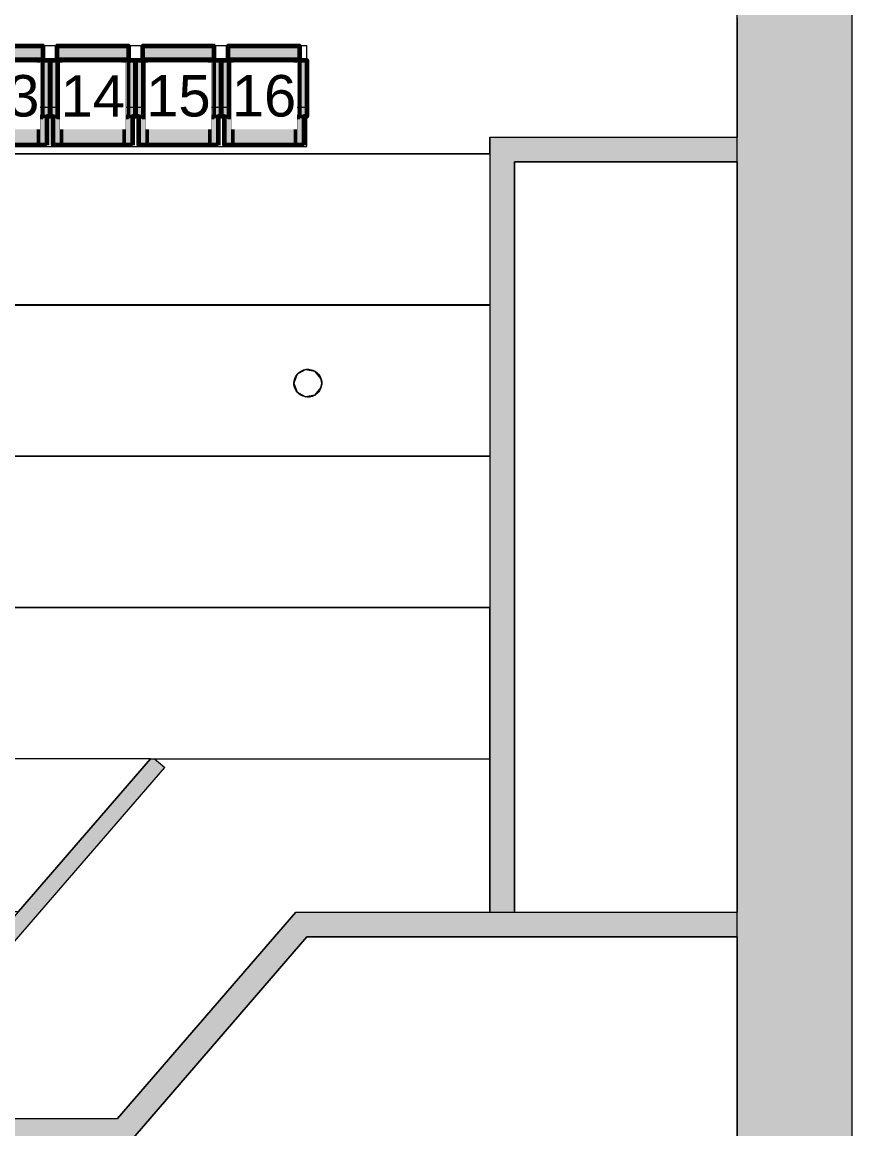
# Model space of a CAD drawing. Header units: centimetres. Extents: x -760 to 750, y -1383 to 587.
# Drawn here: x 245 to 750, y -751 to -78 of the extents above; entities that cross this region are included whole.
import ezdxf

# ---------------------------------------------------------------- set-up
doc = ezdxf.new("R2010")
doc.units = ezdxf.units.CM
doc.header["$LTSCALE"] = 5
doc.layers.add('2 Stage Floor', color=7, linetype='Continuous')
doc.layers.add('Structure - Floor Plan', color=7, linetype='Continuous')
doc.layers.add('Auditorium - Ground Floor', color=7, linetype='Continuous', transparency=0.28)
doc.styles.add('Arial', font='arial.ttf')

# ---------------------------------------------------------------- blocks, each defined once
blk = doc.blocks.new('Group')
at = {"color": 255, "linetype": 'Continuous', "lineweight": 5, "transparency": 33554687}
blk.add_wipeout([(-554.95, -618.84), (-421.64, -618.84), (-317.12, -744.73), (302.75, -744.73), (411.1, -619.24), (529.14, -619.24), (529.14, -147.64), (679.66, -147.64), (679.66, -80.28), (679.66, -77.73), (679.66, -75.2), (679.98, 517.04), (-450, 517.05), (-450, 32.68), (-554.95, -106.56)], dxfattribs=at)
at = {"color": 7, "linetype": 'Continuous', "lineweight": 5, "transparency": 33554687, "flags": 128}
blk.add_lwpolyline([(-554.95, -618.84), (-421.64, -618.84), (-317.12, -744.73), (302.75, -744.73), (411.1, -619.24), (529.14, -619.24), (529.14, -147.64), (679.66, -147.64), (679.66, -80.28), (679.66, -77.73), (679.66, -75.2), (679.98, 517.04), (-450, 517.05), (-450, 32.68), (-554.95, -106.56)], close=True, dxfattribs=at)
blk = doc.blocks.new('Group-3')
at = {"color": 255, "linetype": 'Continuous', "lineweight": 5, "transparency": 33554687}
blk.add_wipeout([(309.62, -978.86), (679.66, -978.86), (679.66, -634.24), (417.96, -634.24), (309.62, -759.73)], dxfattribs=at)
at = {"color": 7, "linetype": 'Continuous', "lineweight": 5, "transparency": 33554687, "flags": 128}
blk.add_lwpolyline([(309.62, -978.86), (679.66, -978.86), (679.66, -634.24), (417.96, -634.24), (309.62, -759.73)], close=True, dxfattribs=at)
blk = doc.blocks.new('Group-5')
at = {"color": 255, "linetype": 'Continuous', "lineweight": 5, "transparency": 33554687}
blk.add_wipeout([(679.66, -619.24), (679.66, -162.64), (544.14, -162.64), (544.14, -619.24)], dxfattribs=at)
at = {"color": 7, "linetype": 'Continuous', "lineweight": 5, "transparency": 33554687, "flags": 128}
blk.add_lwpolyline([(679.66, -619.24), (679.66, -162.64), (544.14, -162.64), (544.14, -619.24)], close=True, dxfattribs=at)
blk = doc.blocks.new('Group-10')
at = {"color": 7, "linetype": 'Continuous', "lineweight": 5, "transparency": 33554687}
for p, q in [((302.75, -744.73), (411.1, -619.24)), ((309.62, -759.73), (417.96, -634.24))]:
    blk.add_line(p, q, dxfattribs=at)
blk = doc.blocks.new('Group-11')
at = {"color": 7, "transparency": 33554623}
blk.add_blockref('Group-10', (0, 0), dxfattribs=at)
blk = doc.blocks.new('Group-12')
at = {"color": 7, "linetype": 'Continuous', "lineweight": 5, "transparency": 33554687}
for p, q in [((411.1, -619.24), (679.66, -619.24)), ((417.96, -634.24), (679.66, -634.24))]:
    blk.add_line(p, q, dxfattribs=at)
blk = doc.blocks.new('Group-13')
at = {"color": 7, "transparency": 33554623}
blk.add_blockref('Group-12', (0, 0), dxfattribs=at)
blk = doc.blocks.new('Group-14')
at = {"color": 7, "linetype": 'Continuous', "lineweight": 5, "transparency": 33554687}
for p, q in [((529.14, -619.24), (529.14, -147.64)), ((544.14, -619.24), (544.14, -162.64))]:
    blk.add_line(p, q, dxfattribs=at)
blk = doc.blocks.new('Group-15')
at = {"color": 7, "transparency": 33554623}
blk.add_blockref('Group-14', (0, 0), dxfattribs=at)
blk = doc.blocks.new('Group-16')
at = {"color": 7, "linetype": 'Continuous', "lineweight": 5, "transparency": 33554687}
for p, q in [((529.14, -147.64), (679.66, -147.64)), ((544.14, -162.64), (679.66, -162.64))]:
    blk.add_line(p, q, dxfattribs=at)
blk = doc.blocks.new('Group-17')
at = {"color": 7, "transparency": 33554623}
blk.add_blockref('Group-16', (0, 0), dxfattribs=at)
blk = doc.blocks.new('Group-31')
at = {"color": 7, "linetype": 'Continuous', "lineweight": 5, "transparency": 33554687}
for p, q in [((216.89, -648.53), (323.84, -524.64)), ((323.84, -524.64), (331.41, -531.17)), ((221.47, -658.53), (331.41, -531.17))]:
    blk.add_line(p, q, dxfattribs=at)
blk = doc.blocks.new('Group-32')
at = {"color": 7, "transparency": 33554623}
blk.add_blockref('Group-31', (0, 0), dxfattribs=at)
blk = doc.blocks.new('Group-33')
at = {"color": 7, "linetype": 'Continuous', "lineweight": 5, "transparency": 33554687}
for p, q in [((679.66, -1312.49), (679.66, -77.74)), ((749.66, -1382.49), (749.66, -77.74))]:
    blk.add_line(p, q, dxfattribs=at)
blk = doc.blocks.new('Group-34')
at = {"color": 7, "transparency": 33554623}
blk.add_blockref('Group-33', (0, 0), dxfattribs=at)
blk = doc.blocks.new('Group-35')
at = {"color": 7, "linetype": 'Continuous', "lineweight": 5, "transparency": 33554687}
for p, q in [((749.66, -77.74), (750.02, 587.04)), ((679.66, -77.74), (679.98, 517.04))]:
    blk.add_line(p, q, dxfattribs=at)
blk = doc.blocks.new('Group-36')
at = {"color": 7, "transparency": 33554623}
blk.add_blockref('Group-35', (0, 0), dxfattribs=at)
blk = doc.blocks.new('Group-48')
at = {"color": 7, "linetype": 'Continuous', "lineweight": 5, "transparency": 33554687}
blk.add_line((-317.12, -744.73), (302.75, -744.73), dxfattribs=at)
blk = doc.blocks.new('Group-49')
at = {"color": 7, "transparency": 33554623}
blk.add_blockref('Group-48', (0, 0), dxfattribs=at)
blk = doc.blocks.new('Bedlam Seat V2 (2D)')
at = {"linetype": 'Continuous', "lineweight": 0, "true_color": 0xbbbbbb, "transparency": 33554687}
for points in [[(-24.13, 22.89), (-19.05, 22.89), (-19.05, 5.52), (-24.13, 5.52)], [(19.05, 22.89), (24.13, 22.89), (24.13, 5.52), (19.05, 5.52)]]:
    blk.add_hatch(color=9, dxfattribs=at).paths.add_polyline_path(points)
at = {"linetype": 'Continuous', "lineweight": 0, "transparency": 33554687}
for points in [[(-19.05, 22.89), (19.05, 22.89), (19.05, 8.14), (-19.05, 8.14)], [(-26.03, 5.52), (-19.05, 5.52), (-19.05, -28.78), (-26.03, -28.78)], [(-21.68, 6.11), (21.68, 6.11), (21.68, -28.69), (-21.68, -28.69)], [(19.68, 5.51), (26.03, 5.51), (26.03, -28.78), (19.68, -28.78)], [(-21.62, -29.45), (21.73, -29.45), (21.73, -37.58), (-21.62, -37.58)]]:
    blk.add_hatch(color=14, dxfattribs=at).paths.add_polyline_path(points)
at = {"color": 7, "linetype": 'Continuous', "lineweight": 60, "transparency": 33554687, "flags": 128}
blk.add_lwpolyline([(-24.13, 22.89), (24.13, 22.89), (24.13, 5.52), (26.03, 5.51), (26.03, -28.78), (21.73, -28.78), (21.73, -37.58), (-21.62, -37.58), (-21.62, -28.78), (-26.03, -28.78), (-26.03, 5.52), (-24.13, 5.52)], close=True, dxfattribs=at)
at = {"color": 7, "linetype": 'Continuous', "lineweight": 50, "transparency": 33554687, "flags": 128}
for points in [[(-24.13, 22.89), (-19.05, 22.89), (-19.05, 5.52), (-24.13, 5.52)], [(-19.05, 22.89), (19.05, 22.89), (19.05, 8.14), (-19.05, 8.14)], [(19.05, 22.89), (24.13, 22.89), (24.13, 5.52), (19.05, 5.52)], [(-26.03, 5.52), (-19.05, 5.52), (-19.05, -28.78), (-26.03, -28.78)], [(-21.68, 6.11), (21.68, 6.11), (21.68, -28.69), (-21.68, -28.69)], [(19.68, 5.51), (26.03, 5.51), (26.03, -28.78), (19.68, -28.78)], [(-21.62, -29.45), (21.73, -29.45), (21.73, -37.58), (-21.62, -37.58)]]:
    blk.add_lwpolyline(points, close=True, dxfattribs=at)
at = {"color": 0, "flags": 1}
for tag in ['Type', 'Manufacturer', 'Model_Name', 'Model_Number', 'Weight', 'Rental_Company', 'Cost', 'Remarks', 'Row', 'Chair_Number', 'Table_Number', 'Section', 'Reserved', 'Name', 'Meal']:
    blk.add_attdef(tag, (-26.03, -37.58), '', height=0.018, dxfattribs=at)
blk = doc.blocks.new('Seating Section (2D)')
at = {"color": 0, "flags": 1}
for tag in ['IFC_UUID', 'instanceID', 'Short_Name', 'Symbol_Name', 'Location', 'Position', 'Unit_Number', 'Notes', 'Device_Type', 'MVR-ID']:
    blk.add_attdef(tag, (-415.25, -153.31), '', height=0.018, dxfattribs=at)
at = {"color": 255, "linetype": 'Continuous', "lineweight": 5, "transparency": 33554615}
blk.add_wipeout([(-305.1, 500.81), (528.02, 500.81), (528.02, 561.98), (-305.1, 561.98)], dxfattribs=at)
at = {"color": 7, "linetype": 'Continuous', "lineweight": 5, "transparency": 33554615}
blk.add_line((528.02, 524.4), (-305.1, 524.4), dxfattribs=at)
at = {"color": 7, "linetype": 'Continuous', "lineweight": 5, "transparency": 33554687, "flags": 128}
blk.add_lwpolyline([(-305.1, 500.81), (528.02, 500.81), (528.02, 561.98), (-305.1, 561.98)], close=True, dxfattribs=at)
at = {"color": 7, "transparency": 33554615, "rotation": 180}
for p in [(345.77, 524.4), (397.84, 524.4), (449.91, 524.4), (501.98, 524.4)]:
    blk.add_blockref('Bedlam Seat V2 (2D)', p, dxfattribs=at)
at = {"color": 255, "linetype": 'Continuous', "lineweight": 5, "transparency": 33554615}
for points in [[(325.8, 511.11), (365.74, 511.11), (365.74, 551.68), (325.8, 551.68)], [(377.87, 511.11), (417.81, 511.11), (417.81, 551.68), (377.87, 551.68)], [(429.94, 511.11), (469.88, 511.11), (469.88, 551.68), (429.94, 551.68)], [(482.01, 511.11), (521.95, 511.11), (521.95, 551.68), (482.01, 551.68)]]:
    blk.add_wipeout(points, dxfattribs=at)
at = {"color": 7, "transparency": 33554615, "char_height": 25.218, "attachment_point": 5, "line_spacing_factor": 0.969122, "style": 'Arial'}
for s, insert in [('13', (345.77, 531.4)), ('14', (397.84, 531.4)), ('15', (449.91, 531.4)), ('16', (501.98, 531.4))]:
    blk.add_mtext(s, dxfattribs=dict(at, insert=insert))
blk = doc.blocks.new('Row 2 (2D)')
at = {"color": 7, "linetype": 'Continuous', "lineweight": 5, "transparency": 33554615}
blk.add_line((-318.26, 715.91), (462.79, 715.91), dxfattribs=at)
at = {"color": 7, "transparency": 33554615, "rotation": 180}
blk.add_blockref('Bedlam Seat V2 (2D)', (332.61, 715.91), dxfattribs=at)
at = {"color": 0, "flags": 1}
for tag in ['IFC_UUID', 'instanceID', 'Short_Name', 'Symbol_Name', 'Location', 'Position', 'Unit_Number', 'Notes', 'Device_Type', 'MVR-ID']:
    blk.add_attdef(tag, (-415.7, -243.19), '', height=0.018, dxfattribs=at)
at = {"color": 255, "linetype": 'Continuous', "lineweight": 5, "transparency": 33554615}
blk.add_wipeout([(308.65, 698.56), (356.58, 698.56), (356.58, 747.25), (308.65, 747.25)], dxfattribs=at)
at = {"color": 7, "transparency": 33554615, "rotation": 180}
blk.add_blockref('Bedlam Seat V2 (2D)', (384.68, 715.91), dxfattribs=at)
at = {"color": 7, "transparency": 33554615, "insert": (332.61, 722.9), "char_height": 30.262, "attachment_point": 5, "line_spacing_factor": 0.969122, "style": 'Arial'}
blk.add_mtext('13', dxfattribs=at)
at = {"color": 255, "linetype": 'Continuous', "lineweight": 5, "transparency": 33554615}
blk.add_wipeout([(360.72, 698.56), (408.65, 698.56), (408.65, 747.25), (360.72, 747.25)], dxfattribs=at)
at = {"color": 7, "transparency": 33554615, "rotation": 180}
blk.add_blockref('Bedlam Seat V2 (2D)', (436.75, 715.91), dxfattribs=at)
at = {"color": 7, "transparency": 33554615, "insert": (384.68, 722.9), "char_height": 30.262, "attachment_point": 5, "line_spacing_factor": 0.969122, "style": 'Arial'}
blk.add_mtext('14', dxfattribs=at)
at = {"color": 255, "linetype": 'Continuous', "lineweight": 5, "transparency": 33554615}
blk.add_wipeout([(412.79, 698.56), (460.72, 698.56), (460.72, 747.25), (412.79, 747.25)], dxfattribs=at)
at = {"color": 7, "transparency": 33554615, "insert": (436.75, 722.9), "char_height": 30.262, "attachment_point": 5, "line_spacing_factor": 0.969122, "style": 'Arial'}
blk.add_mtext('15', dxfattribs=at)
blk = doc.blocks.new('Row 3 (2D)')
at = {"color": 7, "linetype": 'Continuous', "lineweight": 5, "transparency": 33554615}
blk.add_line((-280, 626.38), (448.98, 626.38), dxfattribs=at)
at = {"color": 7, "transparency": 33554615, "rotation": 180}
blk.add_blockref('Bedlam Seat V2 (2D)', (318.8, 626.38), dxfattribs=at)
at = {"color": 0, "flags": 1}
for tag in ['IFC_UUID', 'instanceID', 'Short_Name', 'Symbol_Name', 'Location', 'Position', 'Unit_Number', 'Notes', 'Device_Type', 'MVR-ID']:
    blk.add_attdef(tag, (-377.44, -332.73), '', height=0.018, dxfattribs=at)
at = {"color": 255, "linetype": 'Continuous', "lineweight": 5, "transparency": 33554615}
blk.add_wipeout([(294.84, 609.03), (342.77, 609.03), (342.77, 657.71), (294.84, 657.71)], dxfattribs=at)
at = {"color": 7, "transparency": 33554615, "rotation": 180}
blk.add_blockref('Bedlam Seat V2 (2D)', (370.87, 626.38), dxfattribs=at)
at = {"color": 255, "linetype": 'Continuous', "lineweight": 5, "transparency": 33554615}
blk.add_wipeout([(346.91, 609.03), (394.84, 609.03), (394.84, 657.71), (346.91, 657.71)], dxfattribs=at)
at = {"color": 7, "transparency": 33554615, "rotation": 180}
blk.add_blockref('Bedlam Seat V2 (2D)', (422.94, 626.38), dxfattribs=at)
at = {"color": 7, "transparency": 33554615, "insert": (370.87, 633.37), "char_height": 30.262, "attachment_point": 5, "line_spacing_factor": 0.969122, "style": 'Arial'}
blk.add_mtext('13', dxfattribs=at)
at = {"color": 255, "linetype": 'Continuous', "lineweight": 5, "transparency": 33554615}
blk.add_wipeout([(398.98, 609.03), (446.91, 609.03), (446.91, 657.71), (398.98, 657.71)], dxfattribs=at)
at = {"color": 7, "transparency": 33554615, "insert": (422.94, 633.37), "char_height": 30.262, "attachment_point": 5, "line_spacing_factor": 0.969122, "style": 'Arial'}
blk.add_mtext('14', dxfattribs=at)
blk = doc.blocks.new('Row 4 (2D)')
at = {"color": 7, "linetype": 'Continuous', "lineweight": 5, "transparency": 33554615}
blk.add_line((-157.52, 546.86), (571.46, 546.86), dxfattribs=at)
at = {"color": 7, "transparency": 33554615, "rotation": 180}
blk.add_blockref('Bedlam Seat V2 (2D)', (441.28, 546.86), dxfattribs=at)
at = {"color": 0, "flags": 1}
for tag in ['IFC_UUID', 'instanceID', 'Short_Name', 'Symbol_Name', 'Location', 'Position', 'Unit_Number', 'Notes', 'Device_Type', 'MVR-ID']:
    blk.add_attdef(tag, (-373.11, -412.25), '', height=0.018, dxfattribs=at)
at = {"color": 255, "linetype": 'Continuous', "lineweight": 5, "transparency": 33554615}
blk.add_wipeout([(417.32, 529.51), (465.25, 529.51), (465.25, 578.19), (417.32, 578.19)], dxfattribs=at)
at = {"color": 7, "transparency": 33554615, "rotation": 180}
blk.add_blockref('Bedlam Seat V2 (2D)', (493.35, 546.86), dxfattribs=at)
at = {"color": 7, "transparency": 33554615, "insert": (441.28, 553.85), "char_height": 30.262, "attachment_point": 5, "line_spacing_factor": 0.969122, "style": 'Arial'}
blk.add_mtext('12', dxfattribs=at)
at = {"color": 255, "linetype": 'Continuous', "lineweight": 5, "transparency": 33554615}
blk.add_wipeout([(469.39, 529.51), (517.32, 529.51), (517.32, 578.19), (469.39, 578.19)], dxfattribs=at)
at = {"color": 7, "transparency": 33554615, "rotation": 180}
blk.add_blockref('Bedlam Seat V2 (2D)', (545.42, 546.86), dxfattribs=at)
at = {"color": 7, "transparency": 33554615, "insert": (493.35, 553.85), "char_height": 30.262, "attachment_point": 5, "line_spacing_factor": 0.969122, "style": 'Arial'}
blk.add_mtext('13', dxfattribs=at)
at = {"color": 255, "linetype": 'Continuous', "lineweight": 5, "transparency": 33554615}
blk.add_wipeout([(521.46, 529.51), (569.39, 529.51), (569.39, 578.19), (521.46, 578.19)], dxfattribs=at)
at = {"color": 7, "transparency": 33554615, "insert": (545.42, 553.85), "char_height": 30.262, "attachment_point": 5, "line_spacing_factor": 0.969122, "style": 'Arial'}
blk.add_mtext('14', dxfattribs=at)
blk = doc.blocks.new('Row 5 (2D)')
at = {"color": 7, "linetype": 'Continuous', "lineweight": 5, "transparency": 33554615}
blk.add_line((-241.45, 452.67), (383.39, 452.67), dxfattribs=at)
at = {"color": 7, "transparency": 33554615, "rotation": 180}
blk.add_blockref('Bedlam Seat V2 (2D)', (357.35, 452.67), dxfattribs=at)
at = {"color": 0, "flags": 1}
for tag in ['IFC_UUID', 'instanceID', 'Short_Name', 'Symbol_Name', 'Location', 'Position', 'Unit_Number', 'Notes', 'Device_Type', 'MVR-ID']:
    blk.add_attdef(tag, (-338.89, -506.43), '', height=0.018, dxfattribs=at)
at = {"color": 255, "linetype": 'Continuous', "lineweight": 5, "transparency": 33554615}
blk.add_wipeout([(333.39, 435.32), (381.32, 435.32), (381.32, 484.01), (333.39, 484.01)], dxfattribs=at)
at = {"color": 7, "transparency": 33554615, "insert": (357.35, 459.66), "char_height": 30.262, "attachment_point": 5, "line_spacing_factor": 0.969122, "style": 'Arial'}
blk.add_mtext('12', dxfattribs=at)
blk = doc.blocks.new('Group-161')
at = {"color": 255, "linetype": 'Continuous', "lineweight": 5, "transparency": 33554687}
blk.add_wipeout([(-554.93, -249.83), (-554.93, -157.83), (529.13, -157.83), (529.13, -249.83)], dxfattribs=at)
at = {"color": 7, "linetype": 'Continuous', "lineweight": 5, "transparency": 33554687, "flags": 128}
blk.add_lwpolyline([(-554.93, -249.83), (-554.93, -157.83), (529.13, -157.83), (529.13, -249.83)], close=True, dxfattribs=at)
blk = doc.blocks.new('Group-162')
at = {"color": 255, "linetype": 'Continuous', "lineweight": 5, "transparency": 33554687}
blk.add_wipeout([(-554.93, -433.83), (-554.93, -438.58), (-465.84, -503.33), (-360.95, -503.33), (-340.83, -525.83), (529.13, -525.83), (529.13, -433.83)], dxfattribs=at)
at = {"color": 7, "linetype": 'Continuous', "lineweight": 5, "transparency": 33554687, "flags": 128}
blk.add_lwpolyline([(-554.93, -433.83), (-554.93, -438.58), (-465.84, -503.33), (-360.95, -503.33), (-340.83, -525.83), (529.13, -525.83), (529.13, -433.83)], close=True, dxfattribs=at)
blk = doc.blocks.new('Group-163')
at = {"color": 255, "linetype": 'Continuous', "lineweight": 5, "transparency": 33554687}
blk.add_wipeout([(-465.84, -503.33), (-471.94, -508.84), (-474.96, -508.84), (-474.96, -618.84), (242.54, -618.81), (322.81, -525.83), (-340.83, -525.83), (-360.95, -503.33)], dxfattribs=at)
at = {"color": 7, "linetype": 'Continuous', "lineweight": 5, "transparency": 33554687, "flags": 128}
blk.add_lwpolyline([(-465.84, -503.33), (-471.94, -508.84), (-474.96, -508.84), (-474.96, -618.84), (242.54, -618.81), (322.81, -525.83), (-340.83, -525.83), (-360.95, -503.33)], close=True, dxfattribs=at)
blk = doc.blocks.new('Group-164')
at = {"color": 255, "linetype": 'Continuous', "lineweight": 5, "transparency": 33554687}
blk.add_wipeout([(-554.93, -433.83), (-554.93, -341.83), (529.13, -341.83), (529.13, -433.83)], dxfattribs=at)
at = {"color": 7, "linetype": 'Continuous', "lineweight": 5, "transparency": 33554687, "flags": 128}
blk.add_lwpolyline([(-554.93, -433.83), (-554.93, -341.83), (529.13, -341.83), (529.13, -433.83)], close=True, dxfattribs=at)
blk = doc.blocks.new('Group-165')
at = {"color": 255, "linetype": 'Continuous', "lineweight": 5, "transparency": 33554687}
blk.add_wipeout([(-554.93, -249.83), (529.13, -249.83), (529.13, -341.83), (-554.93, -341.83)], dxfattribs=at)
at = {"color": 7, "linetype": 'Continuous', "lineweight": 5, "transparency": 33554687, "flags": 128}
blk.add_lwpolyline([(-554.93, -249.83), (529.13, -249.83), (529.13, -341.83), (-554.93, -341.83)], close=True, dxfattribs=at)

msp = doc.modelspace()

# ---------------------------------------------------------------- linework, layer by layer
at = {"layer": 'Structure - Floor Plan', "color": 7, "linetype": 'Continuous', "lineweight": 5, "transparency": 33554687}
msp.add_line((749.6579, -1382.4944), (749.6579, -77.7432), dxfattribs=at)

# ---------------------------------------------------------------- wipeouts: each hides what was drawn before it
at = {"color": 255, "linetype": 'Continuous', "lineweight": 5, "transparency": 33554687}
msp.add_wipeout([(-554.9538, -618.8411), (-421.6395, -618.8411), (-317.1174, -744.7329), (302.7535, -744.7329), (411.0952, -619.2373), (529.1378, -619.2373), (529.1378, -147.6422), (679.6579, -147.6422), (679.6579, -80.2818), (679.6579, -77.733), (679.6579, -75.2039), (679.981, 517.0449), (-450, 517.0482), (-450.0017, 32.6801), (-554.9538, -106.557)], dxfattribs=at).dxf.layer = 'Structure - Floor Plan'

# ---------------------------------------------------------------- next in the draw order: linework, layer by layer
at = {"layer": 'Structure - Floor Plan', "color": 7, "linetype": 'Continuous', "lineweight": 5, "transparency": 33554687, "flags": 128}
msp.add_lwpolyline([(-554.9538, -618.8411), (-421.6395, -618.8411), (-317.1174, -744.7329), (302.7535, -744.7329), (411.0952, -619.2373), (529.1378, -619.2373), (529.1378, -147.6422), (679.6579, -147.6422), (679.6579, -80.2818), (679.6579, -77.733), (679.6579, -75.2039), (679.981, 517.0449), (-450, 517.0482), (-450.0017, 32.6801), (-554.9538, -106.557)], close=True, dxfattribs=at)
at = {"layer": 'Structure - Floor Plan', "color": 7, "linetype": 'Continuous', "lineweight": 5, "transparency": 33554687}
for points in [[(529.1378, -147.6422), (679.6579, -147.6422), (679.6579, -75.2039)], [(679.6579, -75.2039), (679.6579, -147.6422), (529.1378, -147.6422)], [(679.6579, -75.2039), (679.6579, -75.2039), (679.6579, -147.6422), (679.6579, -147.6422), (679.6579, -75.2039)], [(411.0952, -619.2373), (529.1378, -619.2373), (529.1378, -147.6422)], [(529.1378, -147.6422), (529.1378, -619.2373), (411.0952, -619.2373)], [(529.1378, -147.6422), (529.1378, -147.6422), (529.1378, -619.2373), (529.1378, -619.2373), (529.1378, -147.6422)], [(679.6579, -147.6422), (679.6579, -147.6422), (529.1378, -147.6422), (529.1378, -147.6422), (679.6579, -147.6422)], [(-421.6395, -618.8411), (-317.1174, -744.7329), (302.7535, -744.7329), (411.0952, -619.2373)], [(411.0952, -619.2373), (302.7535, -744.7329), (-317.1174, -744.7329), (-421.6395, -618.8411)], [(411.0952, -619.2373), (411.0952, -619.2373), (302.7535, -744.7329), (302.7535, -744.7329), (411.0952, -619.2373)], [(529.1378, -619.2373), (529.1378, -619.2373), (411.0952, -619.2373), (411.0952, -619.2373), (529.1378, -619.2373)], [(411.0952, -619.2373)], [(302.7535, -744.7329), (302.7535, -744.7329), (-317.1174, -744.7329), (-317.1174, -744.7329), (302.7535, -744.7329)]]:
    msp.add_lwpolyline(points, dxfattribs=at)

# ---------------------------------------------------------------- next in the draw order: block references
at = {"layer": 'Structure - Floor Plan', "color": 7, "transparency": 33554623}
msp.add_blockref('Group', (0, 0), dxfattribs=at)

# ---------------------------------------------------------------- next in the draw order: linework, layer by layer
at = {"layer": 'Structure - Floor Plan', "color": 7, "linetype": 'Continuous', "lineweight": 5, "transparency": 33554687}
for p, q in [((679.6579, -77.7432), (679.981, 517.0449)), ((529.1378, -619.2373), (529.1378, -147.6422)), ((529.1378, -147.6422), (679.6579, -147.6422)), ((323.841, -524.6394), (331.4108, -531.1738)), ((-317.1174, -744.7329), (302.7535, -744.7329))]:
    msp.add_line(p, q, dxfattribs=at)
at = {"layer": 'Structure - Floor Plan', "color": 255, "linetype": 'Continuous', "transparency": 33554687}
msp.add_solid([(750.019, 587.0447), (679.981, 517.0449), (749.6579, -77.7432), (679.6579, -77.7432)], dxfattribs=at)

# ---------------------------------------------------------------- next in the draw order: block references
at = {"layer": 'Auditorium - Ground Floor', "color": 7, "transparency": 33554687}
for name, p in [('Seating Section (2D)', (-110.1473, -654.1153)), ('Row 2 (2D)', (-97.4397, -936.2181)), ('Row 3 (2D)', (-97.4397, -936.2181)), ('Row 4 (2D)', (-215.5847, -936.2181)), ('Row 5 (2D)', (-97.4397, -936.2181))]:
    msp.add_blockref(name, p, dxfattribs=at)
at = {"layer": 'Structure - Floor Plan', "color": 7, "transparency": 33554623}
for name in ['Group-36', 'Group-49']:
    msp.add_blockref(name, (0, 0), dxfattribs=at)

# ---------------------------------------------------------------- next in the draw order: wipeouts: each hides what was drawn before it
at = {"color": 255, "linetype": 'Continuous', "lineweight": 5, "transparency": 33554687}
for points in [[(679.6579, -619.2373), (679.6579, -162.6422), (544.1378, -162.6422), (544.1378, -619.2373)], [(309.6203, -978.8625), (679.6579, -978.8625), (679.6579, -634.2373), (417.962, -634.2373), (309.6203, -759.7329)]]:
    msp.add_wipeout(points, dxfattribs=at).dxf.layer = 'Structure - Floor Plan'

# ---------------------------------------------------------------- next in the draw order: linework, layer by layer
at = {"layer": 'Structure - Floor Plan', "color": 7, "linetype": 'Continuous', "lineweight": 5, "transparency": 33554687, "flags": 128}
for points in [[(679.6579, -619.2373), (679.6579, -162.6422), (544.1378, -162.6422), (544.1378, -619.2373)], [(309.6203, -978.8625), (679.6579, -978.8625), (679.6579, -634.2373), (417.962, -634.2373), (309.6203, -759.7329)]]:
    msp.add_lwpolyline(points, close=True, dxfattribs=at)
at = {"layer": 'Structure - Floor Plan', "color": 7, "linetype": 'Continuous', "lineweight": 5, "transparency": 33554687}
for points in [[(544.1378, -162.6422), (544.1378, -162.6422), (679.6579, -162.6422), (679.6579, -162.6422), (544.1378, -162.6422)], [(544.1378, -619.2373), (544.1378, -619.2373), (544.1378, -162.6422), (544.1378, -162.6422), (544.1378, -619.2373)], [(544.1378, -162.6422), (544.1378, -619.2373), (679.6579, -619.2373), (679.6579, -162.6422), (544.1378, -162.6422)], [(679.6579, -162.6422), (679.6579, -619.2373), (544.1378, -619.2373), (544.1378, -162.6422), (679.6579, -162.6422)], [(679.6579, -162.6422), (679.6579, -162.6422), (679.6579, -619.2373), (679.6579, -619.2373), (679.6579, -162.6422)], [(679.6579, -619.2373), (679.6579, -619.2373), (544.1378, -619.2373), (544.1378, -619.2373), (679.6579, -619.2373)], [(309.6203, -759.7329), (309.6203, -759.7329), (417.962, -634.2373), (417.962, -634.2373), (309.6203, -759.7329)], [(679.6579, -978.8625), (679.6579, -634.2373), (417.962, -634.2373), (309.6203, -759.7329)], [(309.6203, -759.7329), (417.962, -634.2373), (679.6579, -634.2373), (679.6579, -978.8625)], [(417.962, -634.2373), (417.962, -634.2373), (679.6579, -634.2373), (679.6579, -634.2373), (417.962, -634.2373)], [(679.6579, -634.2373), (679.6579, -634.2373), (679.6579, -978.8625), (679.6579, -978.8625), (679.6579, -634.2373)]]:
    msp.add_lwpolyline(points, dxfattribs=at)

# ---------------------------------------------------------------- next in the draw order: block references
at = {"layer": 'Structure - Floor Plan', "color": 7, "transparency": 33554623}
for name in ['Group-5', 'Group-3']:
    msp.add_blockref(name, (0, 0), dxfattribs=at)

# ---------------------------------------------------------------- next in the draw order: linework, layer by layer
at = {"layer": 'Structure - Floor Plan', "color": 7, "linetype": 'Continuous', "lineweight": 5, "transparency": 33554687}
for p, q in [((679.6579, -1312.4944), (679.6579, -77.7432)), ((544.1378, -619.2373), (544.1378, -162.6422)), ((544.1378, -162.6422), (679.6579, -162.6422)), ((216.893, -648.5333), (323.841, -524.6394)), ((221.4712, -658.5333), (331.4108, -531.1738)), ((302.7535, -744.7329), (411.0952, -619.2373)), ((411.0952, -619.2373), (679.6579, -619.2373)), ((309.6203, -759.7329), (417.962, -634.2373)), ((417.962, -634.2373), (679.6579, -634.2373))]:
    msp.add_line(p, q, dxfattribs=at)
at = {"layer": 'Structure - Floor Plan', "color": 255, "linetype": 'Continuous', "transparency": 33554687}
for points in [[(679.6579, -77.7432), (679.6579, -1312.4944), (749.6579, -77.7432), (749.6579, -1382.4944)], [(529.1378, -147.6422), (529.1378, -619.2373), (544.1378, -162.6422), (544.1378, -619.2373)], [(679.6579, -147.6422), (529.1378, -147.6422), (679.6579, -162.6422), (544.1378, -162.6422)], [(323.841, -524.6394), (216.893, -648.5333), (331.4108, -531.1738), (221.4712, -658.5333)], [(411.0952, -619.2373), (302.7535, -744.7329), (417.962, -634.2373), (309.6203, -759.7329)], [(679.6579, -619.2373), (411.0952, -619.2373), (679.6579, -634.2373), (417.962, -634.2373)], [(-317.1174, -744.7329), (-324.1596, -759.7329), (302.7535, -744.7329), (309.6203, -759.7329)]]:
    msp.add_solid(points, dxfattribs=at)

# ---------------------------------------------------------------- next in the draw order: block references
at = {"layer": 'Structure - Floor Plan', "color": 7, "transparency": 33554623}
for name in ['Group-34', 'Group-15', 'Group-17', 'Group-32', 'Group-11', 'Group-13']:
    msp.add_blockref(name, (0, 0), dxfattribs=at)

# ---------------------------------------------------------------- next in the draw order: wipeouts: each hides what was drawn before it
at = {"color": 255, "linetype": 'Continuous', "lineweight": 5, "transparency": 33554687}
for points in [[(-554.9258, -249.8256), (-554.9258, -157.8256), (529.1329, -157.8256), (529.1329, -249.8256)], [(-554.9258, -433.8256), (-554.9258, -438.5846), (-465.8438, -503.3256), (-360.9503, -503.3256), (-340.8293, -525.8256), (529.1329, -525.8256), (529.1329, -433.8256)]]:
    msp.add_wipeout(points, dxfattribs=at).dxf.layer = '2 Stage Floor'

# ---------------------------------------------------------------- next in the draw order: linework, layer by layer
at = {"layer": '2 Stage Floor', "color": 7, "linetype": 'Continuous', "lineweight": 5, "transparency": 33554687, "flags": 128}
for points in [[(-554.9258, -249.8256), (-554.9258, -157.8256), (529.1329, -157.8256), (529.1329, -249.8256)], [(-554.9258, -433.8256), (-554.9258, -438.5846), (-465.8438, -503.3256), (-360.9503, -503.3256), (-340.8293, -525.8256), (529.1329, -525.8256), (529.1329, -433.8256)]]:
    msp.add_lwpolyline(points, close=True, dxfattribs=at)
at = {"layer": '2 Stage Floor', "color": 7, "linetype": 'Continuous', "lineweight": 5, "transparency": 33554687}
for points in [[(-554.9258, -157.8256), (-554.9258, -157.8256), (529.1329, -157.8256), (529.1329, -157.8256), (-554.9258, -157.8256)], [(529.1329, -157.8256), (-554.9258, -157.8256), (-554.9258, -249.8256), (529.1329, -249.8256), (529.1329, -157.8256)], [(529.1329, -249.8256), (-554.9258, -249.8256), (-554.9258, -157.8256), (529.1329, -157.8256), (529.1329, -249.8256)], [(529.1329, -157.8256), (529.1329, -157.8256), (529.1329, -249.8256), (529.1329, -249.8256), (529.1329, -157.8256)], [(529.1329, -249.8256), (529.1329, -249.8256), (-554.9258, -249.8256), (-554.9258, -249.8256), (529.1329, -249.8256)], [(-554.9258, -433.8256), (-554.9258, -433.8256), (529.1329, -433.8256), (529.1329, -433.8256), (-554.9258, -433.8256)], [(529.1329, -433.8256), (-554.9258, -433.8256)], [(-554.9258, -433.8256), (529.1329, -433.8256)], [(-360.9503, -503.3256), (-340.8293, -525.8256), (529.1329, -525.8256), (529.1329, -433.8256)], [(529.1329, -433.8256), (529.1329, -525.8256), (-340.8293, -525.8256), (-360.9503, -503.3256)], [(529.1329, -433.8256), (529.1329, -433.8256), (529.1329, -525.8256), (529.1329, -525.8256), (529.1329, -433.8256)], [(529.1329, -525.8256), (529.1329, -525.8256), (-340.8293, -525.8256), (-340.8293, -525.8256), (529.1329, -525.8256)]]:
    msp.add_lwpolyline(points, dxfattribs=at)

# ---------------------------------------------------------------- next in the draw order: block references
at = {"layer": '2 Stage Floor', "color": 7, "transparency": 33554687}
for name in ['Group-161', 'Group-162']:
    msp.add_blockref(name, (0, 0), dxfattribs=at)

# ---------------------------------------------------------------- next in the draw order: wipeouts: each hides what was drawn before it
at = {"color": 255, "linetype": 'Continuous', "lineweight": 5, "transparency": 33554687}
for points in [[(-554.9258, -433.8256), (-554.9258, -341.8256), (529.1329, -341.8256), (529.1329, -433.8256)], [(-465.8438, -503.3256), (-471.9386, -508.8352), (-474.9587, -508.8352), (-474.9587, -618.8352), (242.5374, -618.814), (322.8071, -525.8256), (-340.8293, -525.8256), (-360.9503, -503.3256)]]:
    msp.add_wipeout(points, dxfattribs=at).dxf.layer = '2 Stage Floor'

# ---------------------------------------------------------------- next in the draw order: linework, layer by layer
at = {"layer": '2 Stage Floor', "color": 7, "linetype": 'Continuous', "lineweight": 5, "transparency": 33554687, "flags": 128}
for points in [[(-554.9258, -433.8256), (-554.9258, -341.8256), (529.1329, -341.8256), (529.1329, -433.8256)], [(-465.8438, -503.3256), (-471.9386, -508.8352), (-474.9587, -508.8352), (-474.9587, -618.8352), (242.5374, -618.814), (322.8071, -525.8256), (-340.8293, -525.8256), (-360.9503, -503.3256)]]:
    msp.add_lwpolyline(points, close=True, dxfattribs=at)
at = {"layer": '2 Stage Floor', "color": 7, "linetype": 'Continuous', "lineweight": 5, "transparency": 33554687}
for points in [[(-554.9258, -341.8256), (-554.9258, -341.8256), (529.1329, -341.8256), (529.1329, -341.8256), (-554.9258, -341.8256)], [(529.1329, -341.8256), (-554.9258, -341.8256), (-554.9258, -433.8256), (529.1329, -433.8256), (529.1329, -341.8256)], [(529.1329, -433.8256), (-554.9258, -433.8256), (-554.9258, -341.8256), (529.1329, -341.8256), (529.1329, -433.8256)], [(529.1329, -341.8256), (529.1329, -341.8256), (529.1329, -433.8256), (529.1329, -433.8256), (529.1329, -341.8256)], [(529.1329, -433.8256), (529.1329, -433.8256), (-554.9258, -433.8256), (-554.9258, -433.8256), (529.1329, -433.8256)], [(-474.9587, -618.8352), (242.5374, -618.814), (322.8071, -525.8256), (-340.8293, -525.8256)], [(-340.8293, -525.8256), (322.8071, -525.8256), (242.5374, -618.814), (-474.9587, -618.8352)], [(-340.8293, -525.8256), (-340.8293, -525.8256), (322.8071, -525.8256), (322.8071, -525.8256), (-340.8293, -525.8256)], [(322.8071, -525.8256), (322.8071, -525.8256), (242.5374, -618.814), (242.5374, -618.814), (322.8071, -525.8256)]]:
    msp.add_lwpolyline(points, dxfattribs=at)

# ---------------------------------------------------------------- next in the draw order: block references
at = {"layer": '2 Stage Floor', "color": 7, "transparency": 33554687}
for name in ['Group-164', 'Group-163']:
    msp.add_blockref(name, (0, 0), dxfattribs=at)

# ---------------------------------------------------------------- next in the draw order: wipeouts: each hides what was drawn before it
at = {"color": 255, "linetype": 'Continuous', "lineweight": 5, "transparency": 33554687}
msp.add_wipeout([(-554.9258, -249.8256), (529.1329, -249.8256), (529.1329, -341.8256), (-554.9258, -341.8256)], dxfattribs=at).dxf.layer = '2 Stage Floor'

# ---------------------------------------------------------------- next in the draw order: linework, layer by layer
at = {"layer": '2 Stage Floor', "color": 7, "linetype": 'Continuous', "lineweight": 5, "transparency": 33554687, "flags": 128}
msp.add_lwpolyline([(-554.9258, -249.8256), (529.1329, -249.8256), (529.1329, -341.8256), (-554.9258, -341.8256)], close=True, dxfattribs=at)
at = {"layer": '2 Stage Floor', "color": 7, "linetype": 'Continuous', "lineweight": 5, "transparency": 33554687}
for points in [[(-554.9258, -249.8256), (-554.9258, -249.8256), (529.1329, -249.8256), (529.1329, -249.8256), (-554.9258, -249.8256)], [(529.1329, -341.8256), (529.1329, -249.8256), (-554.9258, -249.8256), (-554.9258, -341.8256), (529.1329, -341.8256)], [(-554.9258, -341.8256), (-554.9258, -249.8256), (529.1329, -249.8256), (529.1329, -341.8256), (-554.9258, -341.8256)], [(529.1329, -249.8256), (529.1329, -249.8256), (529.1329, -341.8256), (529.1329, -341.8256), (529.1329, -249.8256)], [(529.1329, -341.8256), (529.1329, -341.8256), (-554.9258, -341.8256), (-554.9258, -341.8256), (529.1329, -341.8256)]]:
    msp.add_lwpolyline(points, dxfattribs=at)

# ---------------------------------------------------------------- next in the draw order: block references
at = {"layer": '2 Stage Floor', "color": 7, "transparency": 33554687}
msp.add_blockref('Group-165', (0, 0), dxfattribs=at)

# ---------------------------------------------------------------- next in the draw order: wipeouts: each hides what was drawn before it
at = {"color": 255, "linetype": 'Continuous', "lineweight": 5, "transparency": 33554687}
msp.add_wipeout([(418.3159, -288.9042), (419.1497, -288.928), (419.9772, -289.0333), (420.7903, -289.2193), (421.5813, -289.484), (422.3426, -289.825), (423.0668, -290.239), (423.7469, -290.722), (424.3764, -291.2693), (424.9492, -291.8757), (425.4598, -292.5353), (425.9033, -293.2418), (426.2754, -293.9883), (426.5726, -294.7677), (426.7919, -295.5725), (426.9313, -296.395), (426.9894, -297.2271), (426.9657, -298.0609), (426.8603, -298.8884), (426.6744, -299.7015), (426.4096, -300.4925), (426.0686, -301.2538), (425.6546, -301.978), (425.1716, -302.6581), (424.6243, -303.2876), (424.0179, -303.8604), (423.3583, -304.371), (422.6518, -304.8145), (421.9053, -305.1866), (421.1259, -305.4838), (420.3211, -305.7031), (419.4987, -305.8425), (418.6665, -305.9006), (417.8327, -305.8769), (417.0052, -305.7715), (416.1921, -305.5856), (415.4011, -305.3208), (414.6398, -304.9798), (413.9156, -304.5658), (413.2355, -304.0828), (412.606, -303.5355), (412.0332, -302.9291), (411.5226, -302.2695), (411.0791, -301.5631), (410.707, -300.8165), (410.4098, -300.0371), (410.1905, -299.2323), (410.0511, -298.4099), (409.993, -297.5777), (410.0167, -296.7439), (410.1221, -295.9165), (410.308, -295.1033), (410.5728, -294.3123), (410.9138, -293.551), (411.3278, -292.8268), (411.8108, -292.1467), (412.3581, -291.5173), (412.9645, -290.9444), (413.6241, -290.4338), (414.3306, -289.9903), (415.0771, -289.6182), (415.8565, -289.321), (416.6613, -289.1017), (417.4838, -288.9623)], dxfattribs=at).dxf.layer = '2 Stage Floor'

# ---------------------------------------------------------------- next in the draw order: linework, layer by layer
at = {"layer": '2 Stage Floor', "color": 7, "linetype": 'Continuous', "lineweight": 5, "transparency": 33554687}
for points in [[(417.0152, -289.0315), (411.9798, -291.9387), (409.9912, -297.4024)], [(409.9912, -297.4024), (411.9798, -291.9387), (417.0152, -289.0315)], [(411.9798, -291.9387), (417.0152, -289.0315)], [(417.0152, -289.0315), (411.9798, -291.9387)], [(426.4786, -294.4952), (422.7412, -290.0412), (417.0152, -289.0315)], [(417.0152, -289.0315), (422.7412, -290.0412)], [(422.7412, -290.0412), (417.0152, -289.0315)], [(417.0152, -289.0315), (422.7412, -290.0412), (426.4786, -294.4952)], [(409.9912, -297.4024), (411.9798, -291.9387)], [(411.9798, -291.9387), (409.9912, -297.4024)], [(422.7412, -290.0412), (426.4786, -294.4952)], [(426.4786, -294.4952), (422.7412, -290.0412)], [(426.4786, -300.3096), (426.9912, -297.4024), (426.4786, -294.4952)], [(426.9912, -297.4024), (426.4786, -294.4952)], [(426.4786, -294.4952), (426.9912, -297.4024)], [(426.4786, -294.4952), (426.9912, -297.4024), (426.4786, -300.3096)], [(409.9912, -297.4024), (411.9798, -302.8661), (417.0152, -305.7733)], [(411.9798, -302.8661), (409.9912, -297.4024)], [(409.9912, -297.4024), (411.9798, -302.8661)], [(417.0152, -305.7733), (411.9798, -302.8661), (409.9912, -297.4024)], [(417.0152, -305.7733), (411.9798, -302.8661)], [(411.9798, -302.8661), (417.0152, -305.7733)], [(417.0152, -305.7733), (422.7412, -304.7636), (426.4786, -300.3096)], [(426.4786, -300.3096), (422.7412, -304.7636), (417.0152, -305.7733)], [(426.4786, -300.3096), (422.7412, -304.7636)], [(422.7412, -304.7636), (426.4786, -300.3096)], [(426.9912, -297.4024), (426.4786, -300.3096)], [(426.4786, -300.3096), (426.9912, -297.4024)], [(422.7412, -304.7636), (417.0152, -305.7733)], [(417.0152, -305.7733), (422.7412, -304.7636)]]:
    msp.add_lwpolyline(points, dxfattribs=at)
at = {"layer": '2 Stage Floor', "color": 7, "linetype": 'Continuous', "lineweight": 5, "transparency": 33554687, "flags": 128}
msp.add_lwpolyline([(418.3159, -288.9042), (419.1497, -288.928), (419.9772, -289.0333), (420.7903, -289.2193), (421.5813, -289.484), (422.3426, -289.825), (423.0668, -290.239), (423.7469, -290.722), (424.3764, -291.2693), (424.9492, -291.8757), (425.4598, -292.5353), (425.9033, -293.2418), (426.2754, -293.9883), (426.5726, -294.7677), (426.7919, -295.5725), (426.9313, -296.395), (426.9894, -297.2271), (426.9657, -298.0609), (426.8603, -298.8884), (426.6744, -299.7015), (426.4096, -300.4925), (426.0686, -301.2538), (425.6546, -301.978), (425.1716, -302.6581), (424.6243, -303.2876), (424.0179, -303.8604), (423.3583, -304.371), (422.6518, -304.8145), (421.9053, -305.1866), (421.1259, -305.4838), (420.3211, -305.7031), (419.4987, -305.8425), (418.6665, -305.9006), (417.8327, -305.8769), (417.0052, -305.7715), (416.1921, -305.5856), (415.4011, -305.3208), (414.6398, -304.9798), (413.9156, -304.5658), (413.2355, -304.0828), (412.606, -303.5355), (412.0332, -302.9291), (411.5226, -302.2695), (411.0791, -301.5631), (410.707, -300.8165), (410.4098, -300.0371), (410.1905, -299.2323), (410.0511, -298.4099), (409.993, -297.5777), (410.0167, -296.7439), (410.1221, -295.9165), (410.308, -295.1033), (410.5728, -294.3123), (410.9138, -293.551), (411.3278, -292.8268), (411.8108, -292.1467), (412.3581, -291.5173), (412.9645, -290.9444), (413.6241, -290.4338), (414.3306, -289.9903), (415.0771, -289.6182), (415.8565, -289.321), (416.6613, -289.1017), (417.4838, -288.9623)], close=True, dxfattribs=at)

doc.saveas('drawing.dxf')
